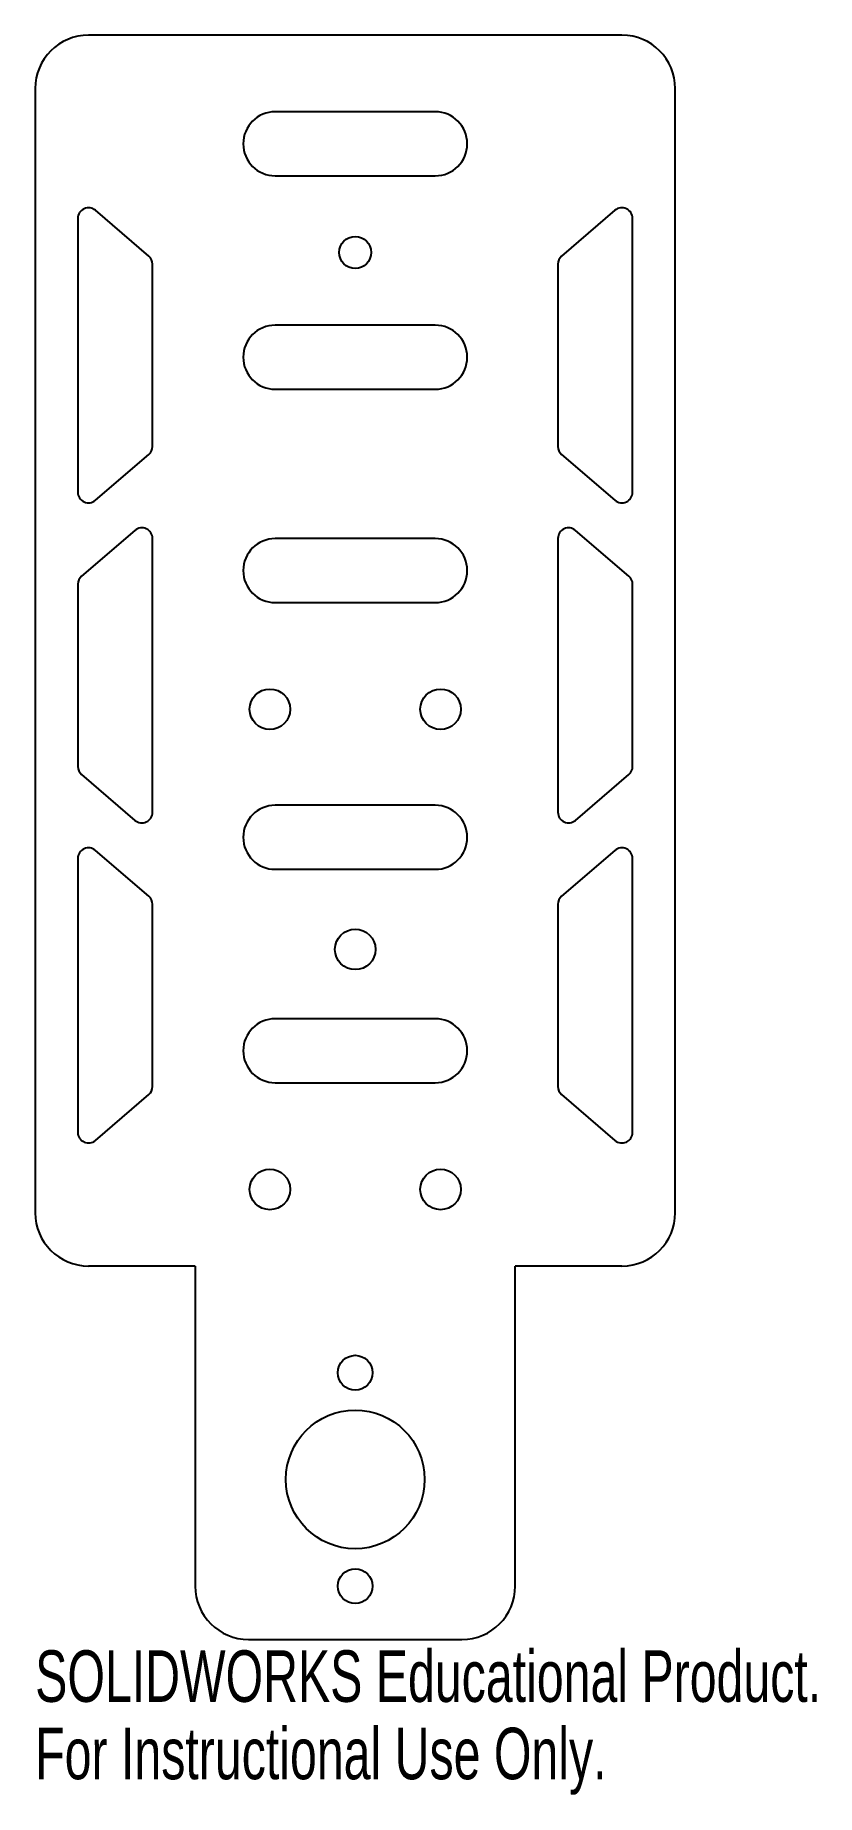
# Model space of a CAD drawing. Header units: millimetres. Extents: x -30 to 43, y -90 to 75.
import ezdxf

# ---------------------------------------------------------------- set-up
doc = ezdxf.new("R2010")
doc.units = ezdxf.units.MM
doc.styles.add('SLDTEXTSTYLE0', font='TXT', dxfattribs={"width": 0.7})

msp = doc.modelspace()

# ---------------------------------------------------------------- linework, layer by layer
at = {"color": 7, "linetype": 'Continuous', "lineweight": 25}
for p, q in [((25, 75.18), (-25, 75.18)), ((-30, 70.18), (-30, -35.18)), ((30, -35.18), (30, 70.18)), ((7.5, 68), (-7.5, 68)), ((-7.5, 62), (7.5, 62)), ((-26, 58.01), (-26, 32.35)), ((-19.35, 54.48), (-24.35, 58.77)), ((24.35, 58.77), (19.35, 54.48)), ((26, 32.35), (26, 58.01)), ((-19, 36.64), (-19, 53.72)), ((19, 53.72), (19, 36.64)), ((7.5, 48), (-7.5, 48)), ((-7.5, 42), (7.5, 42)), ((-24.35, 31.59), (-19.35, 35.88)), ((19.35, 35.88), (24.35, 31.59)), ((-20.65, 28.77), (-25.65, 24.48)), ((25.65, 24.48), (20.65, 28.77)), ((-19, 2.35), (-19, 28.01)), ((7.5, 28), (-7.5, 28)), ((19, 28.01), (19, 2.35)), ((-26, 23.72), (-26, 6.64)), ((26, 6.64), (26, 23.72)), ((-7.5, 22), (7.5, 22)), ((-25.65, 5.88), (-20.65, 1.59)), ((20.65, 1.59), (25.65, 5.88)), ((7.5, 3), (-7.5, 3)), ((-19.35, -5.52), (-24.35, -1.23)), ((24.35, -1.23), (19.35, -5.52)), ((-26, -1.99), (-26, -27.65)), ((-7.5, -3), (7.5, -3)), ((26, -27.65), (26, -1.99)), ((-19, -23.36), (-19, -6.28)), ((19, -6.28), (19, -23.36)), ((7.5, -17), (-7.5, -17)), ((-7.5, -23), (7.5, -23)), ((-24.35, -28.41), (-19.35, -24.12)), ((19.35, -24.12), (24.35, -28.41)), ((-15, -40.18), (-25, -40.18)), ((-15, -40.18), (-15, -70.18)), ((25, -40.18), (15, -40.18)), ((15, -70.18), (15, -40.18)), ((-10, -75.18), (10, -75.18))]:
    msp.add_line(p, q, dxfattribs=at)
for centre, radius in [((0, 54.82), 1.5), ((-8, 12), 1.9), ((8, 12), 1.9), ((0, -10.5), 1.9), ((-8, -33), 1.9), ((8, -33), 1.9), ((0, -50.18), 1.63), ((0, -60.18), 6.5), ((0, -70.18), 1.63)]:
    msp.add_circle(centre, radius, dxfattribs=at)
for centre, radius, start, end in [((-25, 70.18), 5, 90, 180), ((25, 70.18), 5, 0, 90), ((-7.5, 65), 3, 90, 270), ((7.5, 65), 3, 270, 90), ((-25, 58.01), 1, 49.3987, 180), ((25, 58.01), 1, 0, 130.6013), ((-20, 53.72), 1, 0, 49.3987), ((20, 53.72), 1, 130.6013, 180), ((-7.5, 45), 3, 90, 270), ((7.5, 45), 3, 270, 90), ((-20, 36.64), 1, 310.6013, 0), ((20, 36.64), 1, 180, 229.3987), ((-25, 32.35), 1, 180, 310.6013), ((25, 32.35), 1, 229.3987, 0), ((-20, 28.01), 1, 0, 130.6013), ((20, 28.01), 1, 49.3987, 180), ((-7.5, 25), 3, 90, 270), ((7.5, 25), 3, 270, 90), ((-25, 23.72), 1, 130.6013, 180), ((25, 23.72), 1, 0, 49.3987), ((-25, 6.64), 1, 180, 229.3987), ((25, 6.64), 1, 310.6013, 0), ((-20, 2.35), 1, 229.3987, 0), ((-7.5, 0), 3, 90, 270), ((7.5, 0), 3, 270, 90), ((20, 2.35), 1, 180, 310.6013), ((-25, -1.99), 1, 49.3987, 180), ((25, -1.99), 1, 0, 130.6013), ((-20, -6.28), 1, 0, 49.3987), ((20, -6.28), 1, 130.6013, 180), ((-7.5, -20), 3, 90, 270), ((7.5, -20), 3, 270, 90), ((-20, -23.36), 1, 310.6013, 0), ((20, -23.36), 1, 180, 229.3987), ((-25, -27.65), 1, 180, 310.6013), ((25, -27.65), 1, 229.3987, 0), ((-25, -35.18), 5, 180, 270), ((25, -35.18), 5, 270, 0), ((-10, -70.18), 5, 180, 270), ((10, -70.18), 5, 270, 0)]:
    msp.add_arc(centre, radius, start, end, dxfattribs=at)

# ---------------------------------------------------------------- texts
at = {"color": 7, "linetype": 'Continuous', "char_height": 4.8336, "attachment_point": 1, "style": 'SLDTEXTSTYLE0'}
for s, insert in [('SOLIDWORKS Educational Product.', (-30, -76.2)), ('For Instructional Use Only.', (-30, -83.45))]:
    msp.add_mtext(s, dxfattribs=dict(at, insert=insert))

doc.saveas('drawing.dxf')
